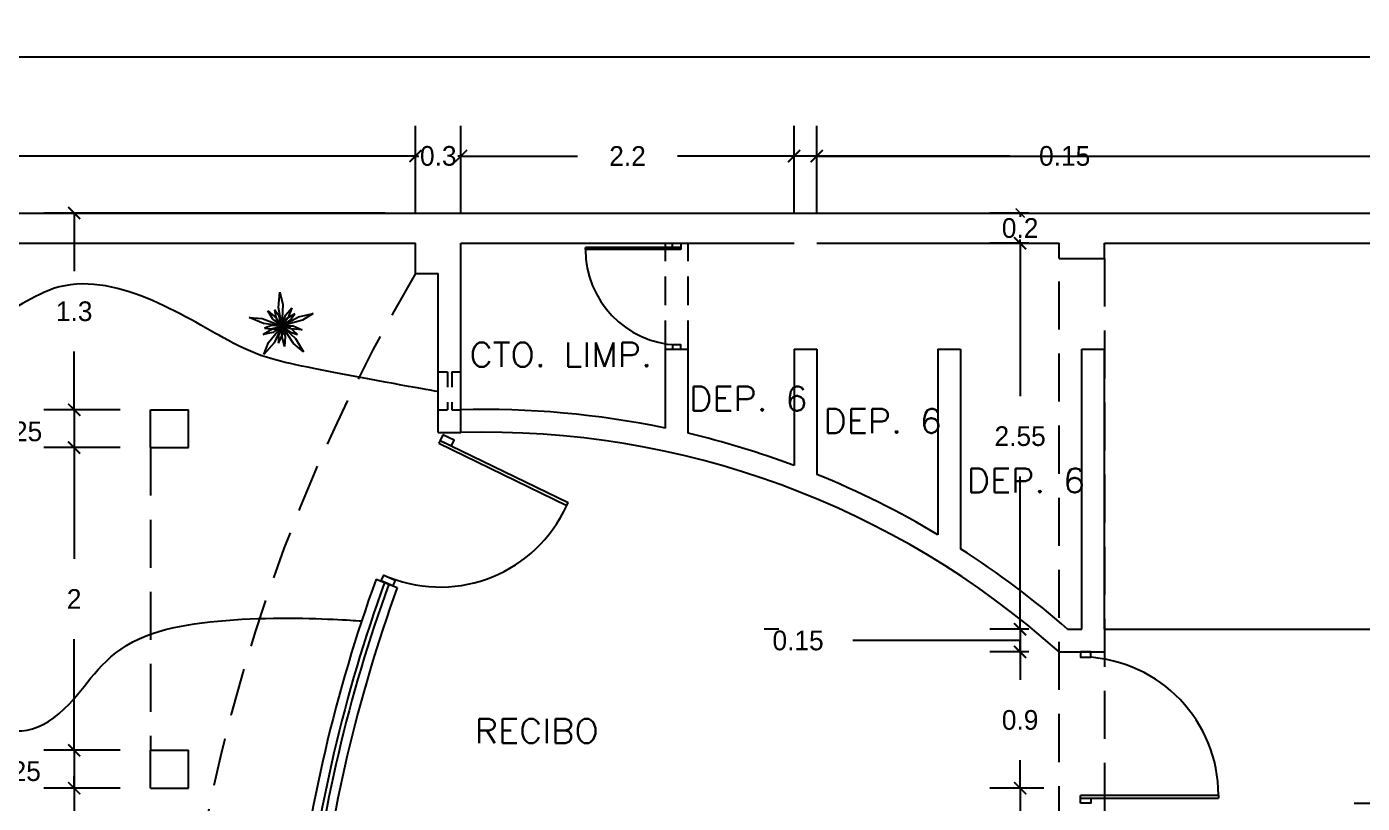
# Model space of a CAD drawing. Header units: millimetres. Extents: x 223 to 336, y 70 to 139.
# Drawn here: x 303.11 to 311.93, y 106.81 to 111.95 of the extents above; entities that cross this region are included whole.
import ezdxf

# ---------------------------------------------------------------- set-up
doc = ezdxf.new("R2010")
doc.units = ezdxf.units.MM
doc.linetypes.add('DASHED2', pattern=[9.525, 6.35, -3.175])
doc.linetypes.add('HIDDEN', pattern=[9.525, 6.35, -3.175])
doc.layers.add('COTAS', color=3, linetype='Continuous', lineweight=9)
for name, color, linetype in [('MUROS', 5, 'Continuous'), ('MUROS-BAJOS', 40, 'Continuous'), ('pisos', 8, 'Continuous'), ('PLANTAS', 3, 'Continuous'), ('PROYECCIONES', 6, 'HIDDEN'), ('PUERTAS', 2, 'Continuous'), ('TEXTOS', 4, 'Continuous')]:
    doc.layers.add(name, color=color, linetype=linetype)
doc.layers.add('VENTANAS', color=250, linetype='Continuous', plot=False)
doc.styles.add('ROMANS', font='romans.shx', dxfattribs={"height": 0.05})
doc.dimstyles.new('ISO-25', dxfattribs={"dimtxt": 0.13, "dimasz": 0.08, "dimexe": 0.2, "dimexo": 0.2, "dimgap": 0.2, "dimtad": 0, "dimtih": 1, "dimtoh": 1, "dimdec": 3, "dimdsep": 46, "dimtxsty": 'Standard', "dimblk": 'ARCHTICK', "dimcen": 3, "dimadec": 0, "dimazin": 0, "dimtfac": 1, "dimtdec": 3, "dimtmove": 0, "dimatfit": 3, "dimldrblk": 'ARCHTICK', "dimfxl": 1, "dimarcsym": 0})

# ---------------------------------------------------------------- blocks, each defined once
blk = doc.blocks.new('_ARCHTICK')
at = {"color": 0, "linetype": 'ByBlock', "const_width": 0.15}
blk.add_lwpolyline([(-0.5, -0.5), (0.5, 0.5)], dxfattribs=at)
blk = doc.blocks.new('*D86')
at = {"layer": 'COTAS', "color": 0, "lineweight": -2, "ltscale": 0.05, "transparency": 16777216}
for p, q in [((308.3267, 110.7142), (308.3267, 111.2907)), ((320.025, 110.7142), (320.025, 111.2907)), ((308.3267, 111.0907), (313.6942, 111.0907)), ((320.025, 111.0907), (314.6575, 111.0907))]:
    blk.add_line(p, q, dxfattribs=at)
at = {"layer": 'Defpoints', "color": 0, "ltscale": 0.05, "transparency": 16777216}
for p in [(308.3267, 111.0907), (308.3267, 110.5142), (320.025, 110.5142)]:
    blk.add_point(p, dxfattribs=at)
at = {"layer": 'COTAS', "color": 0, "lineweight": -2, "ltscale": 0.05, "transparency": 16777216, "xscale": 0.08, "yscale": 0.08, "zscale": 0.08, "rotation": 180}
blk.add_blockref('_ARCHTICK', (308.3267, 111.0907), dxfattribs=at)
at = {"layer": 'COTAS', "color": 0, "lineweight": -2, "ltscale": 0.05, "transparency": 16777216, "xscale": 0.08, "yscale": 0.08, "zscale": 0.08}
blk.add_blockref('_ARCHTICK', (320.025, 111.0907), dxfattribs=at)
at = {"layer": 'COTAS', "color": 0, "ltscale": 0.05, "transparency": 16777216, "insert": (314.1758, 111.0907), "char_height": 0.13, "attachment_point": 5}
blk.add_mtext('11.698', dxfattribs=at)
blk = doc.blocks.new('*D87')
at = {"layer": 'COTAS', "color": 0, "lineweight": -2, "ltscale": 0.05, "transparency": 16777216}
for p, q in [((308.1767, 110.7142), (308.1767, 111.2907)), ((308.3267, 110.7142), (308.3267, 111.2907)), ((308.1767, 111.0907), (308.0967, 111.0907)), ((308.3267, 111.0907), (308.1767, 111.0907)), ((308.3267, 111.0907), (308.1767, 111.0907)), ((308.3267, 111.0907), (308.4067, 111.0907)), ((309.6013, 111.0907), (308.3267, 111.0907))]:
    blk.add_line(p, q, dxfattribs=at)
at = {"layer": 'Defpoints', "color": 0, "ltscale": 0.05, "transparency": 16777216}
for p in [(308.1767, 111.0907), (308.1767, 110.5142), (308.3267, 110.5142)]:
    blk.add_point(p, dxfattribs=at)
at = {"layer": 'COTAS', "color": 0, "lineweight": -2, "ltscale": 0.05, "transparency": 16777216, "xscale": 0.08, "yscale": 0.08, "zscale": 0.08}
blk.add_blockref('_ARCHTICK', (308.1767, 111.0907), dxfattribs=at)
at = {"layer": 'COTAS', "color": 0, "lineweight": -2, "ltscale": 0.05, "transparency": 16777216, "xscale": 0.08, "yscale": 0.08, "zscale": 0.08, "rotation": 180}
blk.add_blockref('_ARCHTICK', (308.3267, 111.0907), dxfattribs=at)
at = {"layer": 'COTAS', "color": 0, "ltscale": 0.05, "transparency": 16777216, "insert": (309.9638, 111.0907), "char_height": 0.13, "attachment_point": 5}
blk.add_mtext('0.15', dxfattribs=at)
blk = doc.blocks.new('*D88')
at = {"layer": 'COTAS', "color": 0, "lineweight": -2, "ltscale": 0.05, "transparency": 16777216}
for p, q in [((305.9767, 110.7142), (305.9767, 111.2907)), ((308.1767, 110.7142), (308.1767, 111.2907)), ((305.9767, 111.0907), (306.7467, 111.0907)), ((308.1767, 111.0907), (307.4067, 111.0907))]:
    blk.add_line(p, q, dxfattribs=at)
at = {"layer": 'Defpoints', "color": 0, "ltscale": 0.05, "transparency": 16777216}
for p in [(305.9767, 111.0907), (305.9767, 110.5142), (308.1767, 110.5142)]:
    blk.add_point(p, dxfattribs=at)
at = {"layer": 'COTAS', "color": 0, "lineweight": -2, "ltscale": 0.05, "transparency": 16777216, "xscale": 0.08, "yscale": 0.08, "zscale": 0.08, "rotation": 180}
blk.add_blockref('_ARCHTICK', (305.9767, 111.0907), dxfattribs=at)
at = {"layer": 'COTAS', "color": 0, "lineweight": -2, "ltscale": 0.05, "transparency": 16777216, "xscale": 0.08, "yscale": 0.08, "zscale": 0.08}
blk.add_blockref('_ARCHTICK', (308.1767, 111.0907), dxfattribs=at)
at = {"layer": 'COTAS', "color": 0, "ltscale": 0.05, "transparency": 16777216, "insert": (307.0767, 111.0907), "char_height": 0.13, "attachment_point": 5}
blk.add_mtext('2.2', dxfattribs=at)
blk = doc.blocks.new('*D89')
at = {"layer": 'COTAS', "color": 0, "lineweight": -2, "ltscale": 0.05, "transparency": 16777216}
for p, q in [((305.6767, 110.7142), (305.6767, 111.2907)), ((305.9767, 110.7142), (305.9767, 111.2907)), ((305.6767, 111.0907), (305.6975, 111.0907)), ((305.9767, 111.0907), (305.9558, 111.0907))]:
    blk.add_line(p, q, dxfattribs=at)
at = {"layer": 'Defpoints', "color": 0, "ltscale": 0.05, "transparency": 16777216}
for p in [(305.6767, 111.0907), (305.6767, 110.5142), (305.9767, 110.5142)]:
    blk.add_point(p, dxfattribs=at)
at = {"layer": 'COTAS', "color": 0, "lineweight": -2, "ltscale": 0.05, "transparency": 16777216, "xscale": 0.06, "yscale": 0.06, "zscale": 0.06, "rotation": 180}
blk.add_blockref('_ARCHTICK', (305.6767, 111.0907), dxfattribs=at)
at = {"layer": 'COTAS', "color": 0, "lineweight": -2, "ltscale": 0.05, "transparency": 16777216, "xscale": 0.06, "yscale": 0.06, "zscale": 0.06}
blk.add_blockref('_ARCHTICK', (305.9767, 111.0907), dxfattribs=at)
at = {"layer": 'COTAS', "color": 0, "ltscale": 0.05, "transparency": 16777216, "insert": (305.8267, 111.0907), "char_height": 0.13, "attachment_point": 5}
blk.add_mtext('0.3', dxfattribs=at)
blk = doc.blocks.new('*D90')
at = {"layer": 'COTAS', "color": 0, "lineweight": -2, "ltscale": 0.05, "transparency": 16777216}
for p, q in [((298.715, 110.9142), (298.715, 111.2907)), ((305.6767, 110.7142), (305.6767, 111.2907)), ((298.715, 111.0907), (301.8008, 111.0907)), ((305.6767, 111.0907), (302.5908, 111.0907))]:
    blk.add_line(p, q, dxfattribs=at)
at = {"layer": 'Defpoints', "color": 0, "ltscale": 0.05, "transparency": 16777216}
for p in [(298.715, 111.0907), (298.715, 110.7142), (305.6767, 110.5142)]:
    blk.add_point(p, dxfattribs=at)
at = {"layer": 'COTAS', "color": 0, "lineweight": -2, "ltscale": 0.05, "transparency": 16777216, "xscale": 0.08, "yscale": 0.08, "zscale": 0.08, "rotation": 180}
blk.add_blockref('_ARCHTICK', (298.715, 111.0907), dxfattribs=at)
at = {"layer": 'COTAS', "color": 0, "lineweight": -2, "ltscale": 0.05, "transparency": 16777216, "xscale": 0.08, "yscale": 0.08, "zscale": 0.08}
blk.add_blockref('_ARCHTICK', (305.6767, 111.0907), dxfattribs=at)
at = {"layer": 'COTAS', "color": 0, "ltscale": 0.05, "transparency": 16777216, "insert": (302.1958, 111.0907), "char_height": 0.13, "attachment_point": 5}
blk.add_mtext('8.66', dxfattribs=at)
blk = doc.blocks.new('*D102')
at = {"layer": 'COTAS', "color": 0, "lineweight": -2, "ltscale": 0.05, "transparency": 16777216}
for p, q in [((298.715, 110.9142), (298.715, 111.9451)), ((334.775, 110.9142), (334.775, 111.9451)), ((298.715, 111.7451), (316.2959, 111.7451)), ((334.775, 111.7451), (317.1942, 111.7451))]:
    blk.add_line(p, q, dxfattribs=at)
at = {"layer": 'Defpoints', "color": 0, "ltscale": 0.05, "transparency": 16777216}
for p in [(298.715, 111.7451), (298.715, 110.7142), (334.775, 110.7142)]:
    blk.add_point(p, dxfattribs=at)
at = {"layer": 'COTAS', "color": 0, "lineweight": -2, "ltscale": 0.05, "transparency": 16777216, "xscale": 0.08, "yscale": 0.08, "zscale": 0.08, "rotation": 180}
blk.add_blockref('_ARCHTICK', (298.715, 111.7451), dxfattribs=at)
at = {"layer": 'COTAS', "color": 0, "lineweight": -2, "ltscale": 0.05, "transparency": 16777216, "xscale": 0.08, "yscale": 0.08, "zscale": 0.08}
blk.add_blockref('_ARCHTICK', (334.775, 111.7451), dxfattribs=at)
at = {"layer": 'COTAS', "color": 0, "ltscale": 0.05, "transparency": 16777216, "insert": (316.745, 111.7451), "char_height": 0.13, "attachment_point": 5}
blk.add_mtext('36.06', dxfattribs=at)
blk = doc.blocks.new('*D106')
at = {"layer": 'COTAS', "color": 0, "lineweight": -2, "ltscale": 0.05, "transparency": 16777216}
for p, q in [((305.4767, 110.7142), (303.2218, 110.7142)), ((303.4218, 110.7142), (303.4218, 110.3292)), ((303.4218, 109.4142), (303.4218, 109.7992)), ((303.7267, 109.4142), (303.2218, 109.4142))]:
    blk.add_line(p, q, dxfattribs=at)
at = {"layer": 'Defpoints', "color": 0, "ltscale": 0.05, "transparency": 16777216}
for p in [(305.6767, 110.7142), (303.4218, 109.4142), (303.9267, 109.4142)]:
    blk.add_point(p, dxfattribs=at)
at = {"layer": 'COTAS', "color": 0, "lineweight": -2, "ltscale": 0.05, "transparency": 16777216, "xscale": 0.08, "yscale": 0.08, "zscale": 0.08}
for p, rotation in [((303.4218, 110.7142), 90), ((303.4218, 109.4142), 270)]:
    blk.add_blockref('_ARCHTICK', p, dxfattribs=dict(at, rotation=rotation))
at = {"layer": 'COTAS', "color": 0, "ltscale": 0.05, "transparency": 16777216, "insert": (303.4218, 110.0642), "char_height": 0.13, "attachment_point": 5}
blk.add_mtext('1.3', dxfattribs=at)
blk = doc.blocks.new('*D107')
at = {"layer": 'COTAS', "color": 0, "lineweight": -2, "ltscale": 0.05, "transparency": 16777216}
for p, q in [((303.4218, 109.4142), (303.4218, 109.4942)), ((303.7267, 109.4142), (303.2218, 109.4142)), ((303.4218, 109.4142), (303.4218, 109.1642)), ((303.4218, 109.4142), (303.4218, 109.1642)), ((303.7267, 109.1642), (303.2218, 109.1642)), ((303.4218, 109.1642), (303.4218, 109.0842))]:
    blk.add_line(p, q, dxfattribs=at)
at = {"layer": 'Defpoints', "color": 0, "ltscale": 0.05, "transparency": 16777216}
for p in [(303.9267, 109.4142), (303.4218, 109.1642), (303.9267, 109.1642)]:
    blk.add_point(p, dxfattribs=at)
at = {"layer": 'COTAS', "color": 0, "lineweight": -2, "ltscale": 0.05, "transparency": 16777216, "xscale": 0.08, "yscale": 0.08, "zscale": 0.08}
for p, rotation in [((303.4218, 109.4142), 270), ((303.4218, 109.1642), 90)]:
    blk.add_blockref('_ARCHTICK', p, dxfattribs=dict(at, rotation=rotation))
at = {"layer": 'COTAS', "color": 0, "ltscale": 0.05, "transparency": 16777216, "insert": (303.0417, 109.2705), "char_height": 0.13, "attachment_point": 5}
blk.add_mtext('0.25', dxfattribs=at)
blk = doc.blocks.new('*D108')
at = {"layer": 'COTAS', "color": 0, "lineweight": -2, "ltscale": 0.05, "transparency": 16777216}
for p, q in [((303.7267, 109.1642), (303.2218, 109.1642)), ((303.4218, 109.1642), (303.4218, 108.4292)), ((303.4218, 107.1642), (303.4218, 107.8992)), ((303.7267, 107.1642), (303.2218, 107.1642))]:
    blk.add_line(p, q, dxfattribs=at)
at = {"layer": 'Defpoints', "color": 0, "ltscale": 0.05, "transparency": 16777216}
for p in [(303.9267, 109.1642), (303.4218, 107.1642), (303.9267, 107.1642)]:
    blk.add_point(p, dxfattribs=at)
at = {"layer": 'COTAS', "color": 0, "lineweight": -2, "ltscale": 0.05, "transparency": 16777216, "xscale": 0.08, "yscale": 0.08, "zscale": 0.08}
for p, rotation in [((303.4218, 109.1642), 90), ((303.4218, 107.1642), 270)]:
    blk.add_blockref('_ARCHTICK', p, dxfattribs=dict(at, rotation=rotation))
at = {"layer": 'COTAS', "color": 0, "ltscale": 0.05, "transparency": 16777216, "insert": (303.4218, 108.1642), "char_height": 0.13, "attachment_point": 5}
blk.add_mtext('2', dxfattribs=at)
blk = doc.blocks.new('*D109')
at = {"layer": 'COTAS', "color": 0, "lineweight": -2, "ltscale": 0.05, "transparency": 16777216}
for p, q in [((303.4218, 107.1642), (303.4218, 107.2442)), ((303.7267, 107.1642), (303.2218, 107.1642)), ((303.4218, 107.1642), (303.4218, 106.9142)), ((303.4218, 107.1642), (303.4218, 106.9142)), ((303.7267, 106.9142), (303.2218, 106.9142)), ((303.4218, 106.9142), (303.4218, 106.8342))]:
    blk.add_line(p, q, dxfattribs=at)
at = {"layer": 'Defpoints', "color": 0, "ltscale": 0.05, "transparency": 16777216}
for p in [(303.9267, 107.1642), (303.4218, 106.9142), (303.9267, 106.9142)]:
    blk.add_point(p, dxfattribs=at)
at = {"layer": 'COTAS', "color": 0, "lineweight": -2, "ltscale": 0.05, "transparency": 16777216, "xscale": 0.08, "yscale": 0.08, "zscale": 0.08}
for p, rotation in [((303.4218, 107.1642), 270), ((303.4218, 106.9142), 90)]:
    blk.add_blockref('_ARCHTICK', p, dxfattribs=dict(at, rotation=rotation))
at = {"layer": 'COTAS', "color": 0, "ltscale": 0.05, "transparency": 16777216, "insert": (303.0327, 107.0256), "char_height": 0.13, "attachment_point": 5}
blk.add_mtext('0.25', dxfattribs=at)
blk = doc.blocks.new('*D110')
at = {"layer": 'COTAS', "color": 0, "lineweight": -2, "ltscale": 0.05, "transparency": 16777216}
for p, q in [((303.7267, 106.9142), (303.2218, 106.9142)), ((303.4218, 106.9142), (303.4218, 106.9942)), ((303.4218, 106.9142), (303.4218, 106.7167)), ((303.4218, 105.9892), (303.4218, 106.1867)), ((303.9783, 105.9892), (303.2218, 105.9892)), ((303.4218, 105.9892), (303.4218, 105.9092))]:
    blk.add_line(p, q, dxfattribs=at)
at = {"layer": 'Defpoints', "color": 0, "ltscale": 0.05, "transparency": 16777216}
for p in [(303.9267, 106.9142), (303.4218, 105.9892), (304.1783, 105.9892)]:
    blk.add_point(p, dxfattribs=at)
at = {"layer": 'COTAS', "color": 0, "lineweight": -2, "ltscale": 0.05, "transparency": 16777216, "xscale": 0.08, "yscale": 0.08, "zscale": 0.08}
for p, rotation in [((303.4218, 106.9142), 270), ((303.4218, 105.9892), 90)]:
    blk.add_blockref('_ARCHTICK', p, dxfattribs=dict(at, rotation=rotation))
at = {"layer": 'COTAS', "color": 0, "ltscale": 0.05, "transparency": 16777216, "insert": (303.4218, 106.4517), "char_height": 0.13, "attachment_point": 5}
blk.add_mtext('0.925', dxfattribs=at)
blk = doc.blocks.new('*D122')
at = {"layer": 'COTAS', "color": 0, "lineweight": -2, "ltscale": 0.05, "transparency": 16777216}
for p, q in [((309.7267, 110.7142), (309.4696, 110.7142)), ((309.6696, 110.7142), (309.6696, 110.6892)), ((309.6696, 110.5142), (309.6696, 110.5392)), ((309.7267, 110.5142), (309.4696, 110.5142))]:
    blk.add_line(p, q, dxfattribs=at)
at = {"layer": 'Defpoints', "color": 0, "ltscale": 0.05, "transparency": 16777216}
for p in [(309.9267, 110.7142), (309.6696, 110.5142), (309.9267, 110.5142)]:
    blk.add_point(p, dxfattribs=at)
at = {"layer": 'COTAS', "color": 0, "lineweight": -2, "ltscale": 0.05, "transparency": 16777216, "xscale": 0.06, "yscale": 0.06, "zscale": 0.06}
for p, rotation in [((309.6696, 110.7142), 90), ((309.6696, 110.5142), 270)]:
    blk.add_blockref('_ARCHTICK', p, dxfattribs=dict(at, rotation=rotation))
at = {"layer": 'COTAS', "color": 0, "ltscale": 0.05, "transparency": 16777216, "insert": (309.6696, 110.6142), "char_height": 0.13, "attachment_point": 5}
blk.add_mtext('0.2', dxfattribs=at)
blk = doc.blocks.new('*D123')
at = {"layer": 'COTAS', "color": 0, "lineweight": -2, "ltscale": 0.05, "transparency": 16777216}
for p, q in [((309.7267, 110.5142), (309.4696, 110.5142)), ((309.6696, 110.5142), (309.6696, 109.5042)), ((309.6696, 107.9642), (309.6696, 108.9742)), ((309.7267, 107.9642), (309.4696, 107.9642))]:
    blk.add_line(p, q, dxfattribs=at)
at = {"layer": 'Defpoints', "color": 0, "ltscale": 0.05, "transparency": 16777216}
for p in [(309.9267, 110.5142), (309.6696, 107.9642), (309.9267, 107.9642)]:
    blk.add_point(p, dxfattribs=at)
at = {"layer": 'COTAS', "color": 0, "lineweight": -2, "ltscale": 0.05, "transparency": 16777216, "xscale": 0.08, "yscale": 0.08, "zscale": 0.08}
for p, rotation in [((309.6696, 110.5142), 90), ((309.6696, 107.9642), 270)]:
    blk.add_blockref('_ARCHTICK', p, dxfattribs=dict(at, rotation=rotation))
at = {"layer": 'COTAS', "color": 0, "ltscale": 0.05, "transparency": 16777216, "insert": (309.6696, 109.2392), "char_height": 0.13, "attachment_point": 5}
blk.add_mtext('2.55', dxfattribs=at)
blk = doc.blocks.new('*D124')
at = {"layer": 'COTAS', "color": 0, "lineweight": -2, "ltscale": 0.05, "transparency": 16777216}
for p, q in [((309.6696, 107.9642), (309.6696, 108.0442)), ((308.9656, 107.8892), (308.5656, 107.8892)), ((309.6696, 107.8892), (308.9656, 107.8892)), ((309.7267, 107.9642), (309.4696, 107.9642)), ((309.6696, 107.9642), (309.6696, 107.8142)), ((309.6696, 107.9642), (309.6696, 107.8142)), ((309.7267, 107.8142), (309.4696, 107.8142)), ((309.6696, 107.8142), (309.6696, 107.7342))]:
    blk.add_line(p, q, dxfattribs=at)
at = {"layer": 'Defpoints', "color": 0, "ltscale": 0.05, "transparency": 16777216}
for p in [(309.9267, 107.9642), (309.6696, 107.8142), (309.9267, 107.8142)]:
    blk.add_point(p, dxfattribs=at)
at = {"layer": 'COTAS', "color": 0, "lineweight": -2, "ltscale": 0.05, "transparency": 16777216, "xscale": 0.08, "yscale": 0.08, "zscale": 0.08}
for p, rotation in [((309.6696, 107.9642), 270), ((309.6696, 107.8142), 90)]:
    blk.add_blockref('_ARCHTICK', p, dxfattribs=dict(at, rotation=rotation))
at = {"layer": 'COTAS', "color": 0, "ltscale": 0.05, "transparency": 16777216, "insert": (308.2031, 107.8892), "char_height": 0.13, "attachment_point": 5}
blk.add_mtext('0.15', dxfattribs=at)
blk = doc.blocks.new('*D125')
at = {"layer": 'COTAS', "color": 0, "lineweight": -2, "ltscale": 0.05, "transparency": 16777216}
for p, q in [((309.6696, 107.8142), (309.6696, 107.8942)), ((309.7267, 107.8142), (309.4696, 107.8142)), ((309.6696, 107.8142), (309.6696, 107.6292)), ((309.6696, 106.9142), (309.6696, 107.0992)), ((309.8267, 106.9142), (309.4696, 106.9142)), ((309.6696, 106.9142), (309.6696, 106.8342))]:
    blk.add_line(p, q, dxfattribs=at)
at = {"layer": 'Defpoints', "color": 0, "ltscale": 0.05, "transparency": 16777216}
for p in [(309.9267, 107.8142), (309.6696, 106.9142), (310.0267, 106.9142)]:
    blk.add_point(p, dxfattribs=at)
at = {"layer": 'COTAS', "color": 0, "lineweight": -2, "ltscale": 0.05, "transparency": 16777216, "xscale": 0.08, "yscale": 0.08, "zscale": 0.08}
for p, rotation in [((309.6696, 107.8142), 270), ((309.6696, 106.9142), 90)]:
    blk.add_blockref('_ARCHTICK', p, dxfattribs=dict(at, rotation=rotation))
at = {"layer": 'COTAS', "color": 0, "ltscale": 0.05, "transparency": 16777216, "insert": (309.6696, 107.3642), "char_height": 0.13, "attachment_point": 5}
blk.add_mtext('0.9', dxfattribs=at)
blk = doc.blocks.new('*D126')
at = {"layer": 'COTAS', "color": 0, "lineweight": -2, "ltscale": 0.05, "transparency": 16777216}
for p, q in [((309.8267, 106.9142), (309.4696, 106.9142)), ((309.6696, 106.9142), (309.6696, 106.4792)), ((309.6696, 105.5142), (309.6696, 105.9492)), ((309.7267, 105.5142), (309.4696, 105.5142))]:
    blk.add_line(p, q, dxfattribs=at)
at = {"layer": 'Defpoints', "color": 0, "ltscale": 0.05, "transparency": 16777216}
for p in [(310.0267, 106.9142), (309.6696, 105.5142), (309.9267, 105.5142)]:
    blk.add_point(p, dxfattribs=at)
at = {"layer": 'COTAS', "color": 0, "lineweight": -2, "ltscale": 0.05, "transparency": 16777216, "xscale": 0.08, "yscale": 0.08, "zscale": 0.08}
for p, rotation in [((309.6696, 106.9142), 90), ((309.6696, 105.5142), 270)]:
    blk.add_blockref('_ARCHTICK', p, dxfattribs=dict(at, rotation=rotation))
at = {"layer": 'COTAS', "color": 0, "ltscale": 0.05, "transparency": 16777216, "insert": (309.6696, 106.2142), "char_height": 0.13, "attachment_point": 5}
blk.add_mtext('1.4', dxfattribs=at)

msp = doc.modelspace()

# ---------------------------------------------------------------- linework, layer by layer
at = {"layer": 'MUROS'}
for p, q in [((298.71504, 110.7142), (334.77504, 110.7142)), ((298.71504, 110.5142), (305.67665, 110.5142)), ((305.67665, 110.3142), (305.67665, 110.5142)), ((305.97665, 110.5142), (308.17665, 110.5142)), ((305.97665, 109.2642), (305.97665, 110.5142)), ((308.32665, 110.5142), (309.92665, 110.5142)), ((309.92665, 110.4142), (309.92665, 110.5142)), ((310.22665, 110.5142), (315.62504, 110.5142)), ((310.22665, 110.4142), (310.22665, 110.5142)), ((309.92665, 110.4142), (310.22665, 110.4142)), ((305.67665, 110.3142), (305.82665, 110.3142)), ((305.82665, 109.2642), (305.82665, 110.3142)), ((307.32665, 109.8142), (307.47665, 109.8142)), ((307.32665, 109.29237), (307.32665, 109.8142)), ((307.47665, 109.2589), (307.47665, 109.8142)), ((308.17665, 109.8142), (308.17665, 109.04589)), ((308.17665, 109.8142), (308.32665, 109.8142)), ((308.32665, 109.8142), (308.32665, 108.98739)), ((309.12665, 109.8142), (309.12665, 108.58876)), ((309.12665, 109.8142), (309.27665, 109.8142)), ((309.27665, 109.8142), (309.27665, 108.49597)), ((310.07665, 109.8142), (310.22665, 109.8142)), ((310.07665, 107.9642), (310.07665, 109.8142)), ((310.22665, 107.9642), (310.22665, 109.8142)), ((303.92665, 109.4142), (304.17665, 109.4142)), ((303.92665, 109.1642), (303.92665, 109.4142)), ((304.17665, 109.1642), (304.17665, 109.4142)), ((305.82665, 109.2642), (305.97665, 109.2642)), ((303.92665, 109.1642), (304.17665, 109.1642)), ((309.9836, 107.9642), (310.07665, 107.9642)), ((309.92665, 107.8142), (310.22665, 107.8142)), ((303.92665, 106.9142), (303.92665, 107.1642)), ((303.92665, 107.1642), (304.17665, 107.1642)), ((304.17665, 106.9142), (304.17665, 107.1642)), ((303.92665, 106.9142), (304.17665, 106.9142)), ((311.87665, 106.8142), (312.02665, 106.8142))]:
    msp.add_line(p, q, dxfattribs=at)
at = {"layer": 'MUROS', "ltscale": 0.05}
for p, q in [((308.07665, 107.9642), (307.97983, 107.9642)), ((310.22665, 107.9642), (310.22665, 107.8142))]:
    msp.add_line(p, q, dxfattribs=at)
at = {"layer": 'MUROS'}
for radius, start, end in [(5.83917, 78.175509, 91.545784), (5.68917, 48.138994, 91.545784), (5.83917, 69.483135, 76.667423), (5.83917, 59.124291, 67.903253), (5.83917, 48.705066, 57.393524)]:
    msp.add_arc((306.13012, 103.5771), radius, start, end, dxfattribs=at)
at = {"layer": 'MUROS-BAJOS', "ltscale": 0.05}
msp.add_line((305.41647, 108.2961), (305.5555, 108.23947), dxfattribs=at)
for radius, start, end in [(9.98602, 160.055746, 173.678823), (9.83602, 160.089588, 173.58192)]:
    msp.add_arc((314.80358, 104.88981), radius, start, end, dxfattribs=at)
at = {"layer": 'pisos', "ltscale": 0.05}
msp.add_line((310.22665, 107.9642), (319.52504, 107.9642), dxfattribs=at)
msp.add_open_spline([(305.82665, 109.53298), (305.82665, 109.53298), (305.82665, 109.53298), (304.86897, 109.70715), (304.47701, 109.80822), (303.5791, 110.41269), (302.98712, 110.05634), (302.62184, 109.90043), (302.16544, 108.68472), (302.72834, 107.10429), (303.3673, 107.34744), (303.81038, 108.11481), (305.32056, 108.01917), (305.32056, 108.01917), (305.32056, 108.01917)], degree=3, knots=[0.3047093, 0.3047093, 0.3047093, 0.3047093, 0.6285291, 1.3810481, 2.023863, 2.9548343, 3.1503734, 3.4931309, 4.1751962, 5.8403602, 6.8506071, 7.481403, 8.4985102, 8.7447734, 8.7447734, 8.7447734, 8.7447734], dxfattribs=at)
at = {"layer": 'PLANTAS'}
for p, q in [((304.7706, 110.09006), (304.77961, 110.1911)), ((304.77961, 110.1911), (304.80081, 110.10898)), ((304.79371, 109.97112), (304.7706, 110.09006)), ((304.80081, 110.10898), (304.79434, 109.97117)), ((304.81775, 110.03875), (304.86006, 110.08799)), ((304.86006, 110.08799), (304.83213, 110.01896)), ((304.57802, 110.02342), (304.66268, 110.01821)), ((304.67134, 109.98363), (304.57802, 110.02342)), ((304.66268, 110.01821), (304.79174, 109.96946)), ((304.70095, 110.06806), (304.75797, 110.02018)), ((304.7347, 110.01262), (304.70095, 110.06806)), ((304.79209, 109.9701), (304.7347, 110.01262)), ((304.74486, 110.07408), (304.7591, 110.00722)), ((304.77512, 110.03232), (304.74486, 110.07408)), ((304.75797, 110.02018), (304.79269, 109.97069)), ((304.7591, 110.00722), (304.79244, 109.97049)), ((304.79345, 109.97106), (304.77512, 110.03232)), ((304.79505, 109.97103), (304.81775, 110.03875)), ((304.82015, 110.01388), (304.79552, 109.97082)), ((304.83213, 110.01896), (304.7958, 109.97064)), ((304.79639, 109.97003), (304.84898, 110.0064)), ((304.79652, 109.96981), (304.9025, 110.02853)), ((304.92983, 110.00565), (304.79676, 109.96923)), ((304.87935, 110.04808), (304.82015, 110.01388)), ((304.84898, 110.0064), (304.87935, 110.04808)), ((304.9025, 110.02853), (305.00138, 110.0512)), ((305.00138, 110.0512), (304.92983, 110.00565)), ((304.67073, 109.91059), (304.73389, 109.95002)), ((304.73389, 109.92555), (304.67073, 109.91059)), ((304.79159, 109.96885), (304.67134, 109.98363)), ((304.72764, 109.97008), (304.67858, 109.95421)), ((304.67858, 109.95421), (304.74657, 109.94708)), ((304.70632, 109.85878), (304.79256, 109.96647)), ((304.79157, 109.96859), (304.72764, 109.97008)), ((304.73389, 109.95002), (304.79169, 109.96775)), ((304.79206, 109.967), (304.73389, 109.92555)), ((304.7931, 109.96613), (304.74188, 109.85633)), ((304.74657, 109.94708), (304.7918, 109.96744)), ((304.7721, 109.85413), (304.79988, 109.91659)), ((304.79334, 109.96603), (304.77216, 109.90569)), ((304.79318, 109.90544), (304.79417, 109.96589)), ((304.79988, 109.91659), (304.7945, 109.9659)), ((304.79501, 109.96601), (304.81645, 109.89788)), ((304.87143, 109.85102), (304.79566, 109.96632)), ((304.79615, 109.96673), (304.88474, 109.88409)), ((304.79631, 109.96693), (304.84716, 109.92814)), ((304.85389, 109.94805), (304.79671, 109.96767)), ((304.84536, 109.95787), (304.7968, 109.96799)), ((304.79686, 109.9685), (304.86828, 109.96784)), ((304.89618, 109.91214), (304.84536, 109.95787)), ((304.84716, 109.92814), (304.89618, 109.91214)), ((304.92817, 109.94282), (304.85389, 109.94805)), ((304.86828, 109.96784), (304.92817, 109.94282)), ((304.6752, 109.77988), (304.70632, 109.85878)), ((304.74188, 109.85633), (304.6752, 109.77988)), ((304.77216, 109.90569), (304.7721, 109.85413)), ((304.81116, 109.83318), (304.79318, 109.90544)), ((304.81645, 109.89788), (304.81116, 109.83318)), ((304.93685, 109.79705), (304.87143, 109.85102)), ((304.88474, 109.88409), (304.93685, 109.79705))]:
    msp.add_line(p, q, dxfattribs=at)
at = {"layer": 'PLANTAS', "ltscale": 0.05}
msp.add_circle((304.79421, 109.96853), 0.00264, dxfattribs=at)
at = {"layer": 'PROYECCIONES', "linetype": 'DASHED2', "ltscale": 0.03}
for p, q in [((307.32665, 109.8142), (307.32665, 110.5142)), ((307.47665, 109.8142), (307.47665, 110.5142))]:
    msp.add_line(p, q, dxfattribs=at)
at = {"layer": 'PROYECCIONES', "linetype": 'DASHED2', "ltscale": 0.05}
for p, q in [((309.92665, 98.5142), (309.92665, 110.4142)), ((310.22665, 110.4142), (310.22665, 98.5142))]:
    msp.add_line(p, q, dxfattribs=at)
at = {"layer": 'PROYECCIONES', "ltscale": 0.05}
msp.add_line((303.92665, 109.1642), (303.92665, 107.1642), dxfattribs=at)
msp.add_arc((315.57118, 104.4642), 11.49453, 149.406905, 172.375988, dxfattribs=at)
at = {"layer": 'PUERTAS', "color": 1}
for p, q in [((307.42965, 110.4862), (306.79903, 110.4862)), ((306.79903, 110.4722), (306.79903, 110.4862)), ((307.42965, 110.4722), (306.79903, 110.4722)), ((307.42965, 110.4862), (307.42965, 110.4722)), ((305.83932, 109.21192), (305.8302, 109.19315)), ((305.83932, 109.21192), (306.68443, 108.8012)), ((305.8302, 109.19315), (306.67531, 108.78244)), ((306.67531, 108.78244), (306.68443, 108.8012)), ((310.06765, 106.86845), (310.9798, 106.86845)), ((310.06765, 106.8482), (310.06765, 106.8652)), ((310.06765, 106.8482), (310.9798, 106.8482)), ((310.9798, 106.86845), (310.9798, 106.8482))]:
    msp.add_line(p, q, dxfattribs=at)
for points in [[(307.42965, 110.5142), (307.42965, 110.4862), (307.37365, 110.4862), (307.37365, 110.5142)], [(307.42965, 109.8142), (307.42965, 109.8422), (307.37365, 109.8422), (307.37365, 109.8142)], [(305.85755, 109.24944), (305.83932, 109.21192), (305.91436, 109.17544), (305.9326, 109.21297)], [(305.4499, 108.2841), (305.46645, 108.3224), (305.54305, 108.28931), (305.5265, 108.25101)], [(310.06765, 107.8142), (310.06765, 107.7802), (310.13565, 107.7802), (310.13565, 107.8142)], [(310.06765, 106.8142), (310.06765, 106.8482), (310.13565, 106.8482), (310.13565, 106.8142)]]:
    msp.add_lwpolyline(points, close=True, dxfattribs=at)
at = {"layer": 'PUERTAS'}
for centre, radius, start, end in [((307.42965, 110.4722), 0.63062, 180, 267.455196), ((305.83852, 109.16188), 0.91879, 248.698402, 335.608272), ((310.06765, 106.86845), 0.91214, 0, 87.455196)]:
    msp.add_arc(centre, radius, start, end, dxfattribs=at)
at = {"layer": 'VENTANAS', "linetype": 'DASHED2', "ltscale": 0.015}
for p, q in [((305.82665, 109.66426), (305.88665, 109.66426)), ((305.88665, 109.66426), (305.88665, 109.41426)), ((305.91665, 109.66426), (305.91665, 109.41426)), ((305.91665, 109.66426), (305.97665, 109.66426)), ((305.82665, 109.41426), (305.88665, 109.41426)), ((305.91665, 109.41426), (305.97665, 109.41426))]:
    msp.add_line(p, q, dxfattribs=at)
at = {"layer": 'VENTANAS', "ltscale": 0.05}
for radius, start, end in [(9.92602, 160.06916, 173.640415), (9.89602, 160.075928, 173.621036)]:
    msp.add_arc((314.80358, 104.88981), radius, start, end, dxfattribs=at)

# ---------------------------------------------------------------- texts
at = {"layer": 'TEXTOS', "style": 'ROMANS', "width": 1.065916}
for s, p in [('CTO. LIMP.', (306.03305, 109.69812)), ('DEP. 6', (307.48376, 109.40697)), ('DEP. 6', (308.37119, 109.25999)), ('DEP. 6', (309.31764, 108.86652)), ('RECIBO', (306.06774, 107.21207))]:
    msp.add_text(s, height=0.16, dxfattribs=at).set_placement(p)

# ---------------------------------------------------------------- dimensions: what is measured, and where the dimension line sits
at = {"layer": 'COTAS', "ltscale": 0.05}
for base, p1, p2, override, picture, middle in [((298.71504, 111.74505), (334.77504, 110.7142), (298.71504, 110.7142), {"dimscale": 1}, '*D102', (316.74504, 111.74505)), ((305.67665, 111.09068), (305.97665, 110.5142), (305.67665, 110.5142), {"dimscale": 1, "dimasz": 0.06, "dimgap": 0.01}, '*D89', (305.82665, 111.09068)), ((305.97665, 111.09068), (308.17665, 110.5142), (305.97665, 110.5142), {"dimscale": 1, "dimtmove": 1}, '*D88', (307.07665, 111.09068)), ((308.32665, 111.09068), (320.02504, 110.5142), (308.32665, 110.5142), {"dimscale": 1, "dimtmove": 1}, '*D86', (314.17585, 111.09068))]:
    dim = msp.add_linear_dim(base=base, p1=p1, p2=p2, dimstyle='ISO-25', override=override, dxfattribs=at)
    dim.commit()
    dim.dimension.update_dxf_attribs({"geometry": picture, "text_midpoint": middle})
dim = msp.add_linear_dim(base=(308.17665, 111.09068), p1=(308.32665, 110.5142), p2=(308.17665, 110.5142), dimstyle='ISO-25', override={"dimscale": 1, "dimtmove": 1}, dxfattribs=at)
dim.commit()
dim.dimension.update_dxf_attribs({"geometry": '*D87', "text_midpoint": (309.96377, 111.52068), "dimtype": 160})
dim = msp.add_linear_dim(base=(298.71504, 111.09068), p1=(305.67665, 110.5142), p2=(298.71504, 110.7142), text='8.66', dimstyle='ISO-25', override={"dimscale": 1, "dimtmove": 1}, dxfattribs=at)
dim.commit()
dim.dimension.update_dxf_attribs({"geometry": '*D90', "text_midpoint": (302.19585, 111.09068)})
for base, p1, p2, override, picture, middle in [((303.42182, 109.4142), (305.67665, 110.7142), (303.92665, 109.4142), {"dimscale": 1}, '*D106', (303.42182, 110.0642)), ((309.66956, 107.9642), (309.92665, 110.5142), (309.92665, 107.9642), {"dimscale": 1, "dimtmove": 1}, '*D123', (309.66956, 109.2392)), ((303.42182, 107.1642), (303.92665, 109.1642), (303.92665, 107.1642), {"dimscale": 1, "dimtmove": 1}, '*D108', (303.42182, 108.1642)), ((309.66956, 106.9142), (309.92665, 107.8142), (310.02665, 106.9142), {"dimscale": 1, "dimtmove": 1}, '*D125', (309.66956, 107.3642)), ((303.42182, 105.9892), (303.92665, 106.9142), (304.17826, 105.9892), {"dimscale": 1, "dimtmove": 1}, '*D110', (303.42182, 106.4517)), ((309.66956, 105.5142), (310.02665, 106.9142), (309.92665, 105.5142), {"dimscale": 1, "dimtmove": 1}, '*D126', (309.66956, 106.2142))]:
    dim = msp.add_linear_dim(base=base, p1=p1, p2=p2, angle=90, dimstyle='ISO-25', override=override, dxfattribs=at)
    dim.commit()
    dim.dimension.update_dxf_attribs({"geometry": picture, "text_midpoint": middle})
for base, p1, p2, override, picture, middle in [((309.66956, 110.5142), (309.92665, 110.7142), (309.92665, 110.5142), {"dimscale": 1, "dimasz": 0.06, "dimgap": 0.01}, '*D122', (309.66956, 110.6142)), ((303.42182, 109.1642), (303.92665, 109.4142), (303.92665, 109.1642), {"dimscale": 1, "dimtmove": 1}, '*D107', (303.04167, 109.27052)), ((309.66956, 107.8142), (309.92665, 107.9642), (309.92665, 107.8142), {"dimscale": 1, "dimtmove": 1}, '*D124', (308.36561, 107.8892)), ((303.42182, 106.9142), (303.92665, 107.1642), (303.92665, 106.9142), {"dimscale": 1, "dimtmove": 1}, '*D109', (303.03268, 107.0256))]:
    dim = msp.add_linear_dim(base=base, p1=p1, p2=p2, angle=90, dimstyle='ISO-25', override=override, dxfattribs=at)
    dim.commit()
    dim.dimension.update_dxf_attribs({"geometry": picture, "text_midpoint": middle, "dimtype": 160})

doc.saveas('drawing.dxf')
